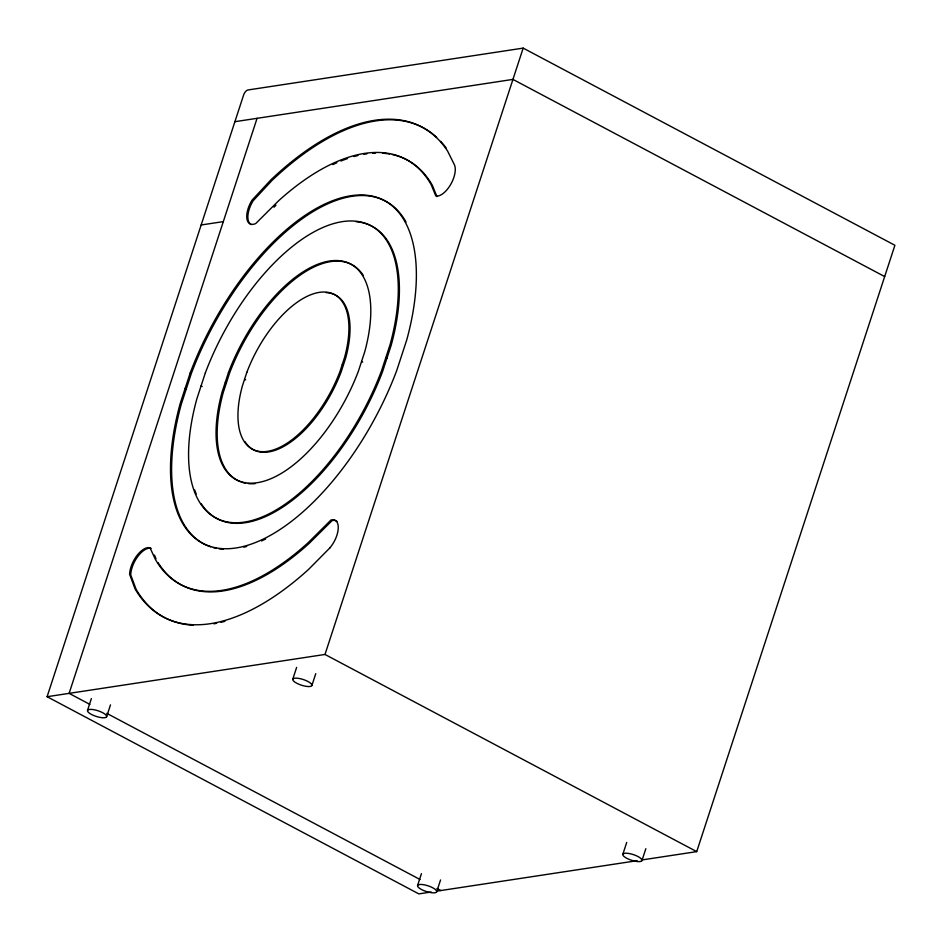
<?xml version="1.0" encoding="UTF-8"?>
<svg xmlns="http://www.w3.org/2000/svg" width="942" height="942" viewBox="0 0 942 942"><rect width="100%" height="100%" fill="white"/><g stroke="black" fill="none" stroke-linecap="round" stroke-linejoin="round"><path stroke-width="1.41" d="M431.212 892.003L418.825 893.887L47.1 696.715L243.731 94.647A5.134 2.485 -62.1 0 1 247.734 90.008L523.175 48.113L894.9 245.285L696.715 851.627L641.467 860.022M257.072 118.327L69.107 693.371L89.914 704.404M87.5 710.421L91.362 698.575M106.623 716.721A10.068 2.979 18.1 0 0 93.128 709.573A10.068 2.979 18.1 0 0 91.421 714.425A10.068 2.979 18.1 0 0 106.623 716.721L110.485 704.875M292.774 679.206L296.636 667.36M311.896 685.493A10.068 2.979 18.1 0 0 298.402 678.346A10.068 2.979 18.1 0 0 296.695 683.209A10.068 2.979 18.1 0 0 311.896 685.493L315.758 673.648M47.1 696.715L324.99 654.454L523.175 48.113M417.565 885.504L421.439 873.658M436.688 891.791A10.068 2.979 18.1 0 0 423.205 884.644A10.068 2.979 18.1 0 0 421.486 889.507A10.068 2.979 18.1 0 0 436.688 891.791L440.562 879.946M622.839 854.276L626.713 842.431M641.961 860.564A10.068 2.979 18.1 0 0 628.479 853.417A10.068 2.979 18.1 0 0 626.76 858.28A10.068 2.979 18.1 0 0 641.961 860.564L645.835 848.718M274.004 207.216L275.971 205.203M234.888 121.695L512.943 79.399L884.668 276.571M201.129 224.985L223.301 221.617M436.711 891.167L637.11 860.694M436.641 196.16L435.828 196.007L431.189 184.644A241.105 116.549 -62.1 0 0 278.797 200.587L255.729 223.548A19.287 9.326 -62.1 0 1 246.91 218.803A19.287 9.326 -62.1 0 1 252.009 200.21L270.884 179.863A273.969 132.433 -62.1 0 1 447.603 151.073L454.068 164.108A18.899 9.137 -62.1 0 1 451.183 183.572A18.899 9.137 -62.1 0 1 436.629 196.171M385.773 357.807L386.879 358.396M361.563 361.493L362.67 362.081M342.287 364.424L343.394 365.013M244.567 379.285L245.674 379.873M225.303 382.216L226.41 382.805M201.082 385.902L202.189 386.491M185.174 388.328L186.28 388.916M324.99 654.454L696.715 851.627M106.799 713.365L420.05 879.51M436.947 888.471L440.844 890.543M154.476 555.062L156.031 558.841M436.935 196.595L432.296 185.233A241.105 116.549 -62.1 0 0 392.378 154.582M224.973 621.284A273.969 132.433 -62.1 0 1 221.017 622.321M216.695 623.286A273.969 132.433 -62.1 0 1 213.846 623.828M193.181 625.205A273.969 132.433 -62.1 0 1 136.119 589.351L130.714 574.867A19.276 9.326 -62.1 0 1 137.238 557.275A19.299 9.326 -62.1 0 1 151.156 548.409M158.115 562.692A241.117 116.561 -62.1 0 0 309.223 543.334L332.079 520.62A18.887 9.126 -62.1 0 1 336.965 521.373M406.037 222.065A193.97 93.764 -62.1 0 0 303.077 218.167A193.97 93.764 -62.1 0 0 191.297 373.562L181.264 404.259A193.97 93.764 -62.1 0 0 210.808 546.843M265.668 538.989A193.97 93.764 -62.1 0 1 261.523 540.967M246.663 546.454A193.97 93.764 -62.1 0 1 243.86 547.196M223.289 549.221A193.97 93.764 -62.1 0 1 218.98 548.762M216.177 548.268A193.97 93.764 -62.1 0 1 213.457 547.632M332.82 164.591A241.105 116.549 -62.1 0 1 336.871 162.742M340.898 161.035A241.105 116.549 -62.1 0 1 347.551 158.562M354.074 156.549A241.105 116.549 -62.1 0 1 357.913 155.56M363.906 154.335A241.105 116.549 -62.1 0 1 366.862 153.876M372.667 153.263A241.105 116.549 -62.1 0 1 375.517 153.122M382.523 153.216A241.105 116.549 -62.1 0 1 389.623 154.041M251.373 224.608A19.287 9.326 -62.1 0 1 253.115 200.799L271.991 180.452A273.969 132.433 -62.1 0 1 436.664 137.355M440.656 141.324A273.969 132.433 -62.1 0 1 446.178 148.012M356.064 221.7A165.462 79.988 -62.1 0 1 391.166 345.302L382.605 371.489A165.462 79.988 -62.1 0 1 289.206 502.651A165.462 79.988 -62.1 0 1 201.141 503.605M196.23 494.044A165.462 79.988 -62.1 0 1 194.723 490.028M363.447 275.676A122.083 59.016 -62.1 0 0 298.473 276.383A122.083 59.016 -62.1 0 0 229.565 373.15L223.254 392.473A122.083 59.016 -62.1 0 0 240.445 481.715M255.023 483.67A122.083 59.016 -62.1 0 1 248.323 483.587M245.662 483.187A122.083 59.016 -62.1 0 1 241.835 482.21M326.038 292.621A87.547 42.319 -62.1 0 1 345.667 358.09L341.134 371.937A87.547 42.319 -62.1 0 1 291.714 441.339A87.547 42.319 -62.1 0 1 245.12 441.845M190.19 372.973L180.157 403.671A193.97 93.764 -62.1 0 0 235.865 547.985A193.97 93.764 -62.1 0 0 396.664 370.736L406.708 340.038A193.97 93.764 -62.1 0 0 351.001 195.724A193.97 93.764 -62.1 0 0 190.19 372.973M205.368 372.808L196.807 398.996A165.462 79.988 -62.1 0 0 244.319 522.092A165.462 79.988 -62.1 0 0 381.498 370.901L390.059 344.713A165.462 79.988 -62.1 0 0 342.535 221.617A165.462 79.988 -62.1 0 0 205.368 372.808M228.459 372.561L222.135 391.884A122.083 59.016 -62.1 0 0 257.201 482.704A122.083 59.016 -62.1 0 0 358.407 371.148L364.719 351.837A122.083 59.016 -62.1 0 0 329.665 261.005A122.083 59.016 -62.1 0 0 228.459 372.561M246.828 372.361L242.306 386.22A87.547 42.319 -62.1 0 0 267.446 451.348A87.547 42.319 -62.1 0 0 340.027 371.348L344.56 357.501A87.547 42.319 -62.1 0 0 319.409 292.361A87.547 42.319 -62.1 0 0 246.828 372.361M329.771 548.008L308.623 569.368A273.969 132.433 -62.1 0 1 135.012 588.774L129.607 574.279A19.276 9.326 -62.1 0 1 137.085 555.38A19.276 9.326 -62.1 0 1 150.037 547.832L155.442 559.513A241.117 116.561 -62.1 0 0 308.116 542.745L330.972 520.031A18.887 9.126 -62.1 0 1 338.237 528.321A18.887 9.126 -62.1 0 1 329.771 548.008"/></g></svg>
